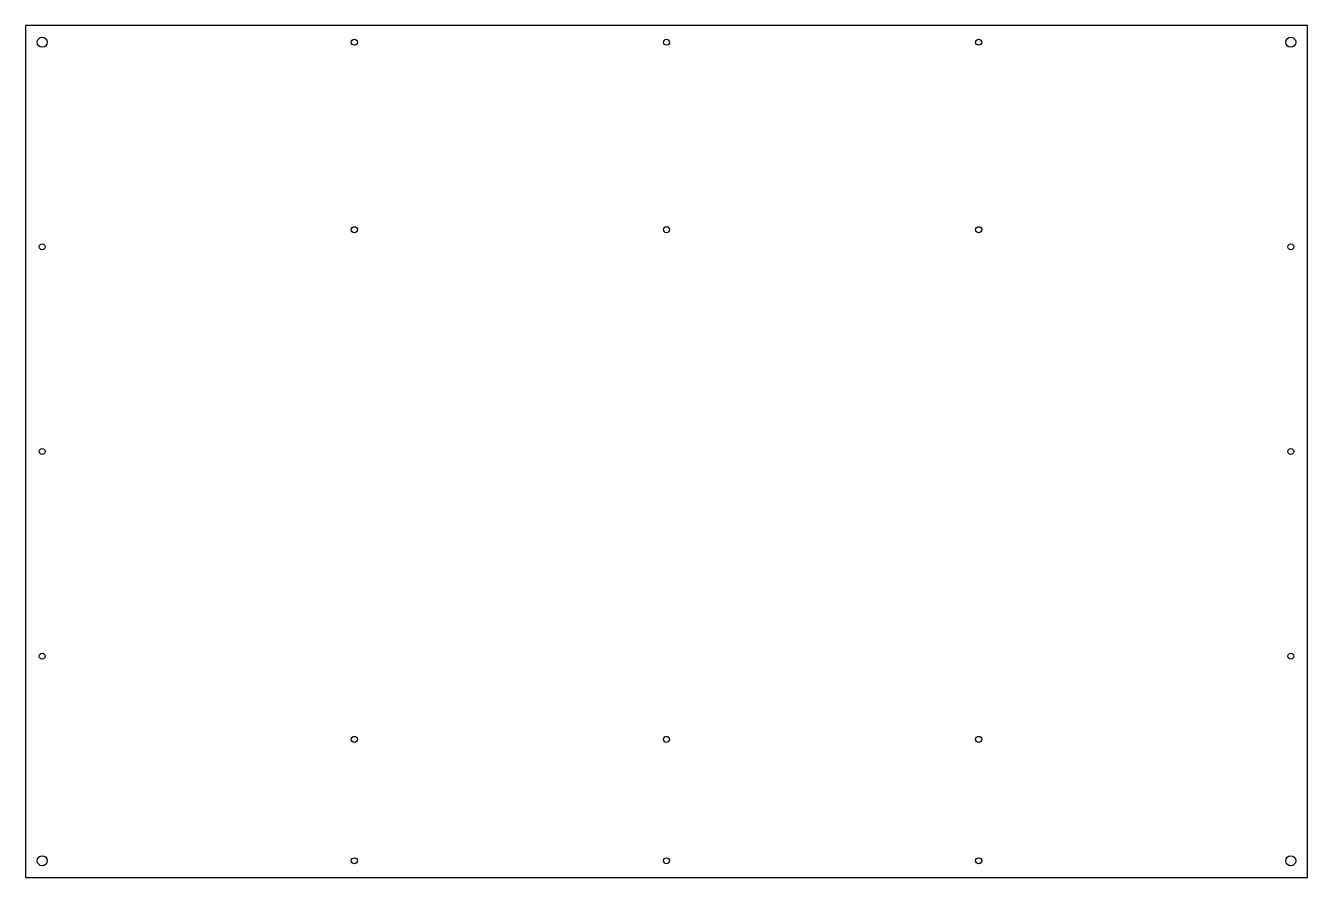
# Model space of a CAD drawing. Header units: millimetres. Extents: x -581 to 581, y 0 to 772.
import ezdxf

# ---------------------------------------------------------------- set-up
doc = ezdxf.new("R2010")
doc.units = ezdxf.units.MM
doc.layers.add('CUTOUTS', color=1, linetype='CONTINUOUS')
doc.layers.add('PERIMETER', color=5, linetype='CONTINUOUS')

msp = doc.modelspace()

# ---------------------------------------------------------------- linework, layer by layer
at = {"layer": 'CUTOUTS'}
for centre, radius in [((-566, 757), 4.5), ((-283, 757), 2.75), ((0, 757), 2.75), ((283, 757), 2.75), ((566, 757), 4.5), ((-283, 587), 2.75), ((0, 587), 2.75), ((283, 587), 2.75), ((-566, 571.5), 2.75), ((566, 571.5), 2.75), ((-566, 386), 2.75), ((566, 386), 2.75), ((-566, 200.5), 2.75), ((566, 200.5), 2.75), ((-283, 125), 2.75), ((0, 125), 2.75), ((283, 125), 2.75), ((-566, 15), 4.5), ((-283, 15), 2.75), ((0, 15), 2.75), ((283, 15), 2.75), ((566, 15), 4.5)]:
    msp.add_circle(centre, radius, dxfattribs=at)
at = {"layer": 'PERIMETER'}
msp.add_lwpolyline([(-581, 0), (581, 0), (581, 772), (-581, 772)], close=True, dxfattribs=at)

doc.saveas('drawing.dxf')
